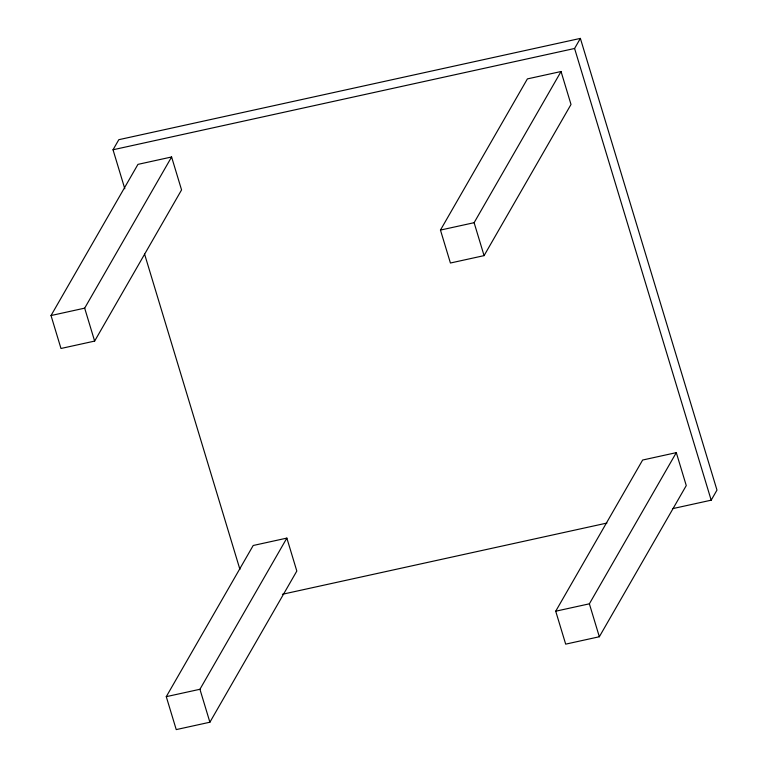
<?xml version="1.0" encoding="UTF-8"?>
<svg xmlns="http://www.w3.org/2000/svg" width="768" height="768" viewBox="0 0 768 768"><rect width="100%" height="100%" fill="white"/><g stroke="black" fill="none" stroke-linecap="round" stroke-linejoin="round"><path stroke-width="1.15" d="M124.81 188.746L113.021 149.77L118.819 139.69L580.378 38.4L716.976 490.099L711.187 500.179L672.528 508.666M51.024 315.542L137.952 164.371L171.6 156.979L181.565 189.917L94.637 341.088L60.979 348.48L51.024 315.542L84.672 308.15L171.6 156.979M166.272 696.662L253.2 545.491L286.858 538.109L296.822 571.046L209.894 722.218L176.237 729.6L166.272 696.662L199.93 689.28L286.858 538.109M440.458 230.074L527.386 78.902L561.043 71.52L571.008 104.458L484.08 255.629L450.422 263.011L440.458 230.074L474.115 222.691L561.043 71.52M711.187 500.179L574.589 48.48L580.378 38.4M555.715 611.203L642.643 460.032L676.301 452.64L686.266 485.578L599.338 636.749L565.68 644.141L555.715 611.203L589.373 603.821L676.301 452.64M113.021 149.77L574.589 48.48M282.422 594.269L606.922 523.056M474.115 222.691L484.08 255.629M589.373 603.821L599.338 636.749M144.576 254.093L239.914 569.366M84.672 308.15L94.637 341.088M199.93 689.28L209.894 722.218"/></g></svg>
